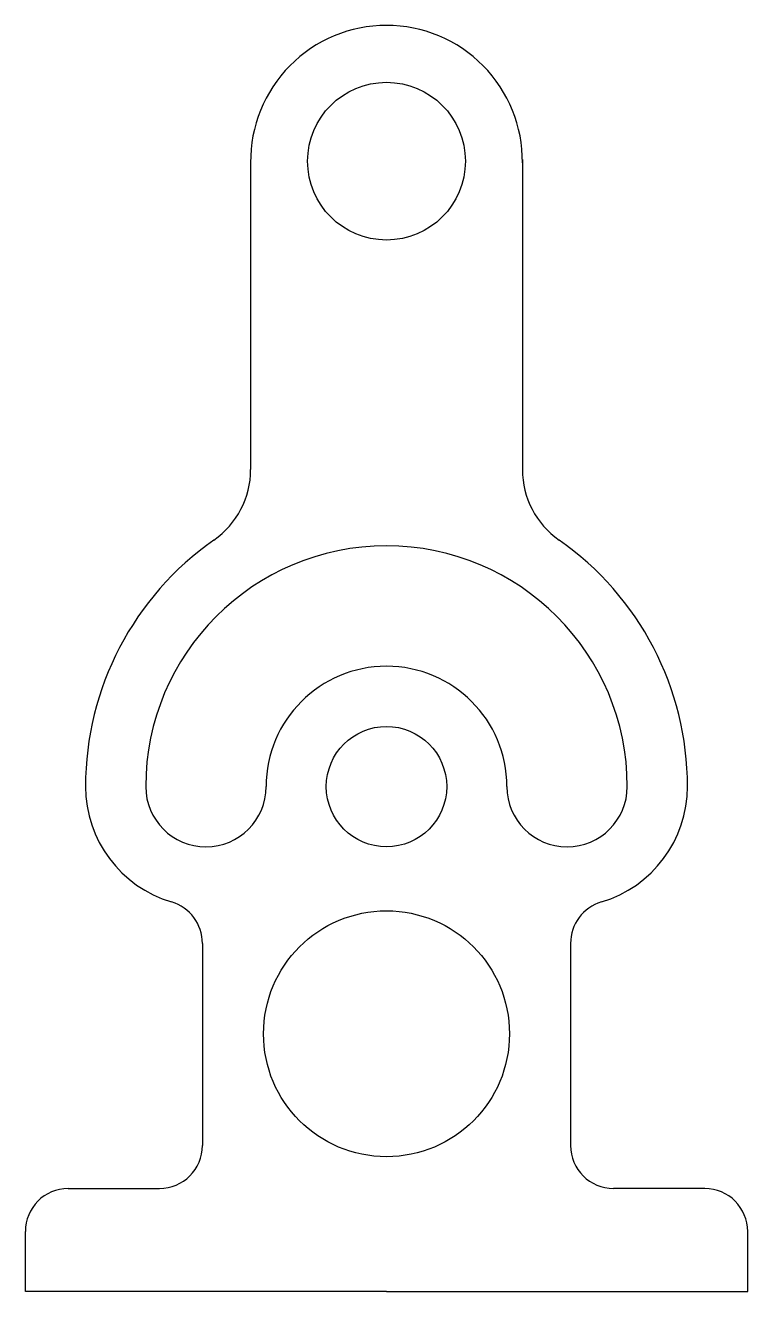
# Model space of a CAD drawing. Header units: centimetres. Extents: x 88.6 to 136.7, y 3.7 to 88.1.
import ezdxf

# ---------------------------------------------------------------- set-up
doc = ezdxf.new("R2010")
doc.units = ezdxf.units.CM

msp = doc.modelspace()

# ---------------------------------------------------------------- linework, layer by layer
for p, q in [((103.591, 79.132), (103.591, 58.459)), ((121.698, 79.132), (121.698, 58.459)), ((100.377, 26.88), (100.377, 13.405)), ((124.912, 26.88), (124.912, 13.405)), ((91.442, 10.54), (97.512, 10.54)), ((133.848, 10.54), (127.778, 10.54)), ((88.577, 3.664), (88.577, 7.675)), ((136.713, 3.664), (136.713, 7.675)), ((112.645, 3.664), (88.577, 3.664)), ((112.645, 3.664), (136.713, 3.664))]:
    msp.add_line(p, q)
for centre, radius in [((112.645, 79.019), 5.258), ((112.645, 37.33), 4.011), ((112.645, 37.33), 4.011), ((112.645, 20.855), 8.195)]:
    msp.add_circle(centre, radius)
for centre, radius, start, end in [((112.645, 79.019), 9.054, 90, 180.71067), ((112.645, 79.019), 9.054, 359.28933, 90), ((97.861, 58.459), 5.73, 304.98111, 0), ((127.429, 58.459), 5.73, 180, 235.01889), ((112.645, 37.33), 20.057, 124.98111, 180), ((112.645, 37.33), 16.045, 90, 180), ((112.645, 37.33), 16.045, 0, 90), ((112.645, 37.33), 20.057, 0, 55.01889), ((112.645, 37.33), 8.023, 0, 180), ((112.645, 37.33), 8.023, 0, 180), ((100.611, 37.33), 8.023, 180, 253.46488), ((100.611, 37.33), 4.011, 180, 0), ((124.679, 37.33), 4.011, 180, 0), ((124.679, 37.33), 8.023, 286.53512, 0), ((97.512, 26.892), 2.865, 359.75682, 73.46488), ((127.777, 26.892), 2.865, 106.53512, 180.24318), ((97.512, 13.405), 2.865, 270, 0), ((127.778, 13.405), 2.865, 180, 270), ((91.442, 7.675), 2.865, 90, 180), ((133.848, 7.675), 2.865, 0, 90)]:
    msp.add_arc(centre, radius, start, end)

doc.saveas('drawing.dxf')
